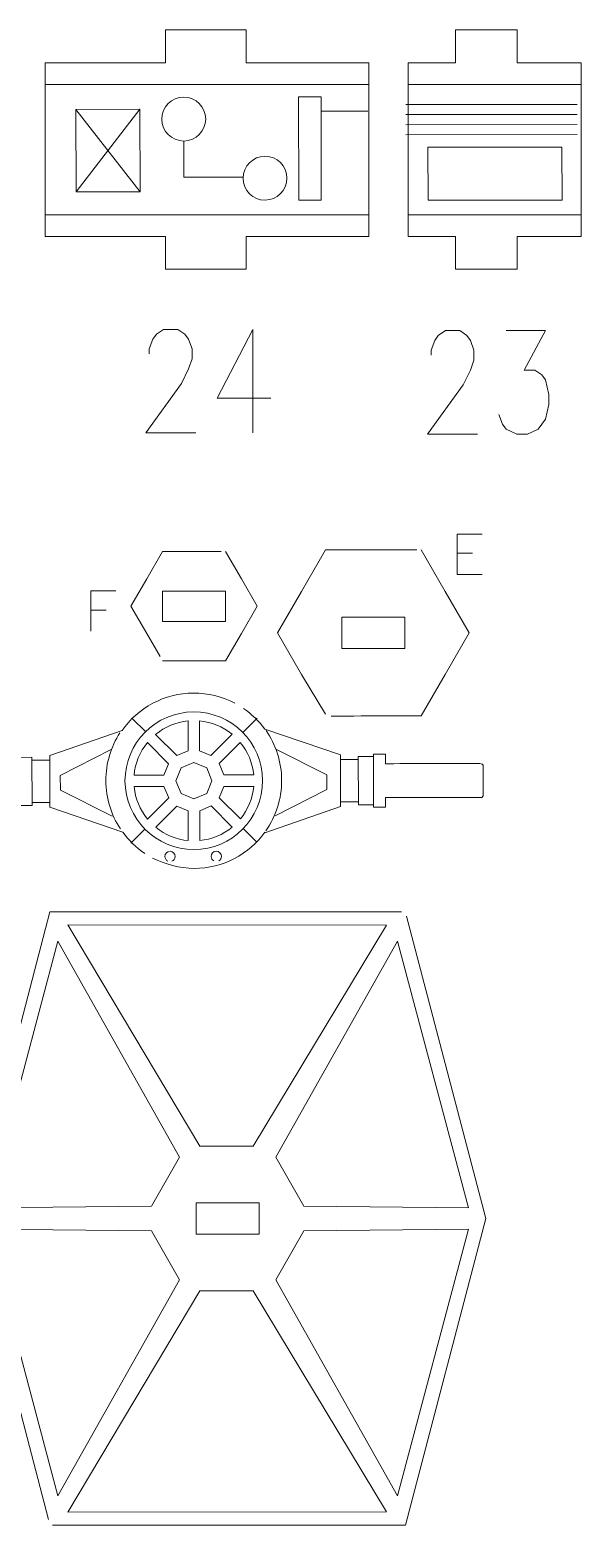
# Model space of a CAD drawing. Header units: millimetres. Extents: x -178 to 174, y -133 to 130.
# Drawn here: x -76.7 to -21.3, y -21.2 to 129.2 of the extents above; entities that cross this region are included whole.
import ezdxf

# ---------------------------------------------------------------- set-up
doc = ezdxf.new("R2010")
doc.units = ezdxf.units.MM
doc.header["$MEASUREMENT"] = 0
doc.layers.add('Layer 1', color=7, linetype='Continuous')

msp = doc.modelspace()

# ---------------------------------------------------------------- linework, layer by layer
at = {"layer": 'Layer 1', "lineweight": 9}
for points, knots in [([(-42.6174, 121.4609), (-42.6174, 121.4609), (-42.6174, 125.8499), (-42.6174, 125.8499), (-42.6174, 125.8499), (-42.6174, 125.8499), (-54.9654, 125.8499), (-54.9654, 125.8499), (-54.9654, 125.8499), (-54.9654, 125.8499), (-54.9654, 129.1519), (-54.9654, 129.1519), (-54.9654, 129.1519), (-54.9654, 129.1519), (-63.0558, 129.1519), (-63.0558, 129.1519), (-63.0558, 129.1519), (-63.0558, 129.1519), (-63.0558, 125.8499), (-63.0558, 125.8499), (-63.0558, 125.8499), (-63.0558, 125.8499), (-75.1561, 125.8499), (-75.1561, 125.8499), (-75.1561, 125.8499), (-75.1561, 125.8499), (-75.1561, 121.4609), (-75.1561, 121.4609)], [0, 0, 0, 0, 0.125, 0.125, 0.125, 0.125, 0.25, 0.25, 0.25, 0.25, 0.375, 0.375, 0.375, 0.375, 0.5, 0.5, 0.5, 0.5, 0.625, 0.625, 0.625, 0.625, 0.75, 0.75, 0.75, 0.75, 1, 1, 1, 1]), ([(-21.2763, 121.4609), (-21.2763, 121.4609), (-21.2763, 125.8499), (-21.2763, 125.8499), (-21.2763, 125.8499), (-21.2763, 125.8499), (-27.6948, 125.8499), (-27.6948, 125.8499), (-27.6948, 125.8499), (-27.6948, 125.8499), (-27.6948, 129.1519), (-27.6948, 129.1519), (-27.6948, 129.1519), (-27.6948, 129.1519), (-33.9221, 129.1519), (-33.9221, 129.1519), (-33.9221, 129.1519), (-33.9221, 129.1519), (-33.9221, 125.8499), (-33.9221, 125.8499), (-33.9221, 125.8499), (-33.9221, 125.8499), (-38.6621, 125.8499), (-38.6621, 125.8499), (-38.6621, 125.8499), (-38.6621, 125.8499), (-38.6621, 121.4609), (-38.6621, 121.4609)], [0, 0, 0, 0, 0.125, 0.125, 0.125, 0.125, 0.25, 0.25, 0.25, 0.25, 0.375, 0.375, 0.375, 0.375, 0.5, 0.5, 0.5, 0.5, 0.625, 0.625, 0.625, 0.625, 0.75, 0.75, 0.75, 0.75, 1, 1, 1, 1]), ([(-75.1561, 112.5822), (-75.1561, 112.5822), (-75.1561, 108.3875), (-75.1561, 108.3875), (-75.1561, 108.3875), (-75.1561, 108.3875), (-63.0558, 108.3875), (-63.0558, 108.3875), (-63.0558, 108.3875), (-63.0558, 108.3875), (-63.0558, 105.0855), (-63.0558, 105.0855), (-63.0558, 105.0855), (-63.0558, 105.0855), (-54.9654, 105.0855), (-54.9654, 105.0855), (-54.9654, 105.0855), (-54.9654, 105.0855), (-54.9654, 108.3875), (-54.9654, 108.3875), (-54.9654, 108.3875), (-54.9654, 108.3875), (-42.6174, 108.3875), (-42.6174, 108.3875), (-42.6174, 108.3875), (-42.6174, 108.3875), (-42.6174, 112.5822), (-42.6174, 112.5822)], [0, 0, 0, 0, 0.125, 0.125, 0.125, 0.125, 0.25, 0.25, 0.25, 0.25, 0.375, 0.375, 0.375, 0.375, 0.5, 0.5, 0.5, 0.5, 0.625, 0.625, 0.625, 0.625, 0.75, 0.75, 0.75, 0.75, 1, 1, 1, 1]), ([(-38.6621, 112.5822), (-38.6621, 112.5822), (-38.6621, 108.3875), (-38.6621, 108.3875), (-38.6621, 108.3875), (-38.6621, 108.3875), (-33.9221, 108.3875), (-33.9221, 108.3875), (-33.9221, 108.3875), (-33.9221, 108.3875), (-33.9221, 105.0855), (-33.9221, 105.0855), (-33.9221, 105.0855), (-33.9221, 105.0855), (-27.6948, 105.0855), (-27.6948, 105.0855), (-27.6948, 105.0855), (-27.6948, 105.0855), (-27.6948, 108.3875), (-27.6948, 108.3875), (-27.6948, 108.3875), (-27.6948, 108.3875), (-21.2763, 108.3875), (-21.2763, 108.3875), (-21.2763, 108.3875), (-21.2763, 108.3875), (-21.2763, 112.5822), (-21.2763, 112.5822)], [0, 0, 0, 0, 0.125, 0.125, 0.125, 0.125, 0.25, 0.25, 0.25, 0.25, 0.375, 0.375, 0.375, 0.375, 0.5, 0.5, 0.5, 0.5, 0.625, 0.625, 0.625, 0.625, 0.75, 0.75, 0.75, 0.75, 1, 1, 1, 1]), ([(-63.6216, 66.1402), (-63.6216, 66.1402), (-64.955, 68.4554), (-64.955, 68.4554), (-64.955, 68.4554), (-64.955, 68.4554), (-66.5404, 71.2014), (-66.5404, 71.2014), (-66.5404, 71.2014), (-66.5404, 71.2014), (-64.955, 73.9475), (-64.955, 73.9475), (-64.955, 73.9475), (-64.955, 73.9475), (-63.3697, 76.6935), (-63.3697, 76.6935), (-63.3697, 76.6935), (-63.3697, 76.6935), (-60.1987, 76.6935), (-60.1987, 76.6935), (-60.1987, 76.6935), (-60.1987, 76.6935), (-57.4775, 76.6935), (-57.4775, 76.6935)], [0, 0, 0, 0, 0.14285714, 0.14285714, 0.14285714, 0.14285714, 0.28571429, 0.28571429, 0.28571429, 0.28571429, 0.42857143, 0.42857143, 0.42857143, 0.42857143, 0.57142857, 0.57142857, 0.57142857, 0.57142857, 0.71428571, 0.71428571, 0.71428571, 0.71428571, 1, 1, 1, 1]), ([(-57.0277, 76.6935), (-57.0277, 76.6935), (-55.4424, 73.9475), (-55.4424, 73.9475), (-55.4424, 73.9475), (-55.4424, 73.9475), (-53.857, 71.2014), (-53.857, 71.2014), (-53.857, 71.2014), (-53.857, 71.2014), (-55.4424, 68.4554), (-55.4424, 68.4554), (-55.4424, 68.4554), (-55.4424, 68.4554), (-57.0277, 65.7094), (-57.0277, 65.7094), (-57.0277, 65.7094), (-57.0277, 65.7094), (-60.1987, 65.7094), (-60.1987, 65.7094), (-60.1987, 65.7094), (-60.1987, 65.7094), (-63.3697, 65.7094), (-63.3697, 65.7094)], [0, 0, 0, 0, 0.14285714, 0.14285714, 0.14285714, 0.14285714, 0.28571429, 0.28571429, 0.28571429, 0.28571429, 0.42857143, 0.42857143, 0.42857143, 0.42857143, 0.57142857, 0.57142857, 0.57142857, 0.57142857, 0.71428571, 0.71428571, 0.71428571, 0.71428571, 1, 1, 1, 1]), ([(-46.9657, 60.3679), (-46.9657, 60.3679), (-49.3958, 64.3509), (-49.3958, 64.3509), (-49.3958, 64.3509), (-49.3958, 64.3509), (-51.8061, 68.5257), (-51.8061, 68.5257), (-51.8061, 68.5257), (-51.8061, 68.5257), (-49.3958, 72.7007), (-49.3958, 72.7007), (-49.3958, 72.7007), (-49.3958, 72.7007), (-46.9855, 76.8755), (-46.9855, 76.8755), (-46.9855, 76.8755), (-46.9855, 76.8755), (-42.1647, 76.8755), (-42.1647, 76.8755), (-42.1647, 76.8755), (-42.1647, 76.8755), (-38.0186, 76.8755), (-37.7805, 76.8755)], [0, 0, 0, 0, 0.14285714, 0.14285714, 0.14285714, 0.14285714, 0.28571429, 0.28571429, 0.28571429, 0.28571429, 0.42857143, 0.42857143, 0.42857143, 0.42857143, 0.57142857, 0.57142857, 0.57142857, 0.57142857, 0.71428571, 0.71428571, 0.71428571, 0.71428571, 1, 1, 1, 1]), ([(-37.3439, 76.8755), (-37.3439, 76.8755), (-34.9336, 72.7007), (-34.9336, 72.7007), (-34.9336, 72.7007), (-34.9336, 72.7007), (-32.5233, 68.5257), (-32.5233, 68.5257), (-32.5233, 68.5257), (-32.5233, 68.5257), (-34.9336, 64.3509), (-34.9336, 64.3509), (-34.9336, 64.3509), (-34.9336, 64.3509), (-37.3439, 60.1761), (-37.3439, 60.1761), (-37.3439, 60.1761), (-37.3439, 60.1761), (-42.1647, 60.1761), (-42.1647, 60.1761), (-42.1647, 60.1761), (-42.1647, 60.1761), (-46.0027, 60.1503), (-46.4228, 60.1503)], [0, 0, 0, 0, 0.14285714, 0.14285714, 0.14285714, 0.14285714, 0.28571429, 0.28571429, 0.28571429, 0.28571429, 0.42857143, 0.42857143, 0.42857143, 0.42857143, 0.57142857, 0.57142857, 0.57142857, 0.57142857, 0.71428571, 0.71428571, 0.71428571, 0.71428571, 1, 1, 1, 1]), ([(-63.3737, 72.7255), (-63.3737, 72.7255), (-57.0237, 72.7255), (-57.0237, 72.7255), (-57.0237, 72.7255), (-57.0237, 72.7255), (-57.0237, 69.6775), (-57.0237, 69.6775), (-57.0237, 69.6775), (-57.0237, 69.6775), (-63.3737, 69.6775), (-63.3737, 69.6775), (-63.3737, 69.6775), (-63.3737, 69.6775), (-63.3737, 72.7255), (-63.3737, 72.7255)], [0, 0, 0, 0, 0.2, 0.2, 0.2, 0.2, 0.4, 0.4, 0.4, 0.4, 0.6, 0.6, 0.6, 0.6, 1, 1, 1, 1]), ([(-45.3397, 70.1007), (-42.6458, 70.1007), (-41.6836, 70.1007), (-38.9897, 70.1007), (-38.9897, 70.1007), (-38.9897, 70.1007), (-38.9897, 66.9511), (-38.9897, 66.9511), (-38.9897, 66.9511), (-41.6836, 66.9511), (-42.6458, 66.9511), (-45.3397, 66.9511), (-45.3397, 66.9511), (-45.3397, 66.9511), (-45.3397, 70.1007), (-45.3397, 70.1007)], [0, 0, 0, 0, 0.2, 0.2, 0.2, 0.2, 0.4, 0.4, 0.4, 0.4, 0.6, 0.6, 0.6, 0.6, 1, 1, 1, 1]), ([(-65.158, 46.353), (-66.009, 46.9342), (-66.7569, 47.656), (-67.3606, 48.49), (-67.3606, 48.49), (-67.3606, 48.49), (-74.6879, 50.9961), (-74.6879, 50.9961), (-74.6879, 50.9961), (-74.6879, 50.9961), (-74.6889, 51.4591), (-74.6889, 51.4591), (-74.6889, 51.4591), (-74.6889, 51.4591), (-76.4859, 51.4552), (-76.4859, 51.4552), (-76.4859, 51.4552), (-76.4859, 51.4552), (-76.4853, 51.1686), (-76.4853, 51.1686), (-76.4853, 51.1686), (-76.4853, 51.1686), (-78.0178, 51.1653), (-78.0178, 51.1653), (-78.0178, 51.1653), (-78.0178, 51.1653), (-78.0172, 50.9227), (-78.0172, 50.9227), (-78.0172, 50.9227), (-78.0172, 50.9227), (-79.2189, 50.9202), (-79.2189, 50.9202), (-79.2189, 50.9202), (-79.2189, 50.9202), (-79.2209, 51.8804), (-79.2209, 51.8804), (-79.2209, 51.8804), (-79.2209, 51.8804), (-88.4761, 51.8605), (-88.6871, 51.86), (-88.6871, 51.86), (-88.8983, 51.8596), (-89.0511, 52.0755), (-89.0511, 52.0755), (-89.0511, 52.0755), (-89.0511, 52.0755), (-89.0511, 52.0755), (-89.0511, 52.0755), (-89.0511, 52.0755), (-89.0511, 52.0755), (-89.0576, 55.0522), (-89.0576, 55.0522), (-89.0576, 55.0522), (-89.0576, 55.0522), (-89.0576, 55.0522), (-89.0576, 55.0522), (-89.0576, 55.0522), (-89.0576, 55.0522), (-88.9056, 55.2688), (-88.9056, 55.2688), (-88.9056, 55.2688), (-88.9056, 55.2688), (-79.2282, 55.2896), (-79.2282, 55.2896), (-79.2282, 55.2896), (-79.2282, 55.2896), (-79.2303, 56.2498), (-79.2303, 56.2498), (-79.2303, 56.2498), (-79.2303, 56.2498), (-78.0287, 56.2524), (-78.0287, 56.2524), (-78.0287, 56.2524), (-78.0287, 56.2524), (-78.0282, 56.0098), (-78.0282, 56.0098), (-78.0282, 56.0098), (-78.0282, 56.0098), (-76.4957, 56.0132), (-76.4957, 56.0132), (-76.4957, 56.0132), (-76.4957, 56.0132), (-76.4951, 55.7265), (-76.4951, 55.7265), (-76.4951, 55.7265), (-76.4951, 55.7265), (-74.6981, 55.7304), (-74.6981, 55.7304), (-74.6981, 55.7304), (-74.6981, 55.7304), (-74.6991, 56.1934), (-74.6991, 56.1934), (-74.6991, 56.1934), (-74.6991, 56.1934), (-67.4398, 58.7113), (-67.4398, 58.7113), (-67.4398, 58.7113), (-65.8486, 60.9819), (-63.2148, 62.4692), (-60.2313, 62.4756), (-60.2313, 62.4756), (-58.8449, 62.4785), (-57.3427, 62.1233), (-56.0951, 61.4498)], [0, 0, 0, 0, 0.03703704, 0.03703704, 0.03703704, 0.03703704, 0.07407407, 0.07407407, 0.07407407, 0.07407407, 0.11111111, 0.11111111, 0.11111111, 0.11111111, 0.14814815, 0.14814815, 0.14814815, 0.14814815, 0.18518519, 0.18518519, 0.18518519, 0.18518519, 0.22222222, 0.22222222, 0.22222222, 0.22222222, 0.25925926, 0.25925926, 0.25925926, 0.25925926, 0.2962963, 0.2962963, 0.2962963, 0.2962963, 0.33333333, 0.33333333, 0.33333333, 0.33333333, 0.37037037, 0.37037037, 0.37037037, 0.37037037, 0.40740741, 0.40740741, 0.40740741, 0.40740741, 0.44444444, 0.44444444, 0.44444444, 0.44444444, 0.48148148, 0.48148148, 0.48148148, 0.48148148, 0.51851852, 0.51851852, 0.51851852, 0.51851852, 0.55555556, 0.55555556, 0.55555556, 0.55555556, 0.59259259, 0.59259259, 0.59259259, 0.59259259, 0.62962963, 0.62962963, 0.62962963, 0.62962963, 0.66666667, 0.66666667, 0.66666667, 0.66666667, 0.7037037, 0.7037037, 0.7037037, 0.7037037, 0.74074074, 0.74074074, 0.74074074, 0.74074074, 0.77777778, 0.77777778, 0.77777778, 0.77777778, 0.81481481, 0.81481481, 0.81481481, 0.81481481, 0.85185185, 0.85185185, 0.85185185, 0.85185185, 0.88888889, 0.88888889, 0.88888889, 0.88888889, 0.92592593, 0.92592593, 0.92592593, 0.92592593, 1, 1, 1, 1]), ([(-55.2151, 60.9237), (-54.3956, 60.359), (-53.6762, 59.659), (-53.089, 58.8562), (-53.089, 58.8562), (-53.089, 58.8562), (-53.089, 58.8574), (-53.089, 58.8574), (-53.089, 58.8574), (-53.089, 58.8574), (-45.4843, 56.2564), (-45.4843, 56.2564), (-45.4843, 56.2564), (-45.4843, 56.2564), (-45.4833, 55.7934), (-45.4833, 55.7934), (-45.4833, 55.7934), (-45.4833, 55.7934), (-43.6863, 55.7972), (-43.6863, 55.7972), (-43.6863, 55.7972), (-43.6863, 55.7972), (-43.6868, 56.0838), (-43.6868, 56.0838), (-43.6868, 56.0838), (-43.6868, 56.0838), (-42.1543, 56.0871), (-42.1543, 56.0871), (-42.1543, 56.0871), (-42.1543, 56.0871), (-42.1549, 56.3296), (-42.1549, 56.3296), (-42.1549, 56.3296), (-42.1549, 56.3296), (-40.9533, 56.3322), (-40.9533, 56.3322), (-40.9533, 56.3322), (-40.9533, 56.3322), (-40.9512, 55.3719), (-40.9512, 55.3719), (-40.9512, 55.3719), (-40.9512, 55.3719), (-31.6786, 55.3919), (-31.4762, 55.3923), (-31.4762, 55.3923), (-31.2738, 55.3928), (-31.1211, 55.2277), (-31.1211, 55.2277), (-31.1211, 55.2277), (-31.1211, 55.2277), (-31.1211, 55.2277), (-31.1211, 55.2277), (-31.1211, 55.2277), (-31.1211, 55.2277), (-31.1145, 52.1493), (-31.1145, 52.1493), (-31.1145, 52.1493), (-31.1145, 52.1493), (-31.1145, 52.1493), (-31.1145, 52.1493), (-31.1145, 52.1493), (-31.1145, 52.1493), (-31.2665, 51.9836), (-31.2665, 51.9836), (-31.2665, 51.9836), (-31.2665, 51.9836), (-40.9439, 51.9627), (-40.9439, 51.9627), (-40.9439, 51.9627), (-40.9439, 51.9627), (-40.9418, 51.0026), (-40.9418, 51.0026), (-40.9418, 51.0026), (-40.9418, 51.0026), (-42.1435, 51), (-42.1435, 51), (-42.1435, 51), (-42.1435, 51), (-42.144, 51.2425), (-42.144, 51.2425), (-42.144, 51.2425), (-42.144, 51.2425), (-43.6765, 51.2392), (-43.6765, 51.2392), (-43.6765, 51.2392), (-43.6765, 51.2392), (-43.6771, 51.5258), (-43.6771, 51.5258), (-43.6771, 51.5258), (-43.6771, 51.5258), (-45.4741, 51.522), (-45.4741, 51.522), (-45.4741, 51.522), (-45.4741, 51.522), (-45.4731, 51.059), (-45.4731, 51.059), (-45.4731, 51.059), (-45.4731, 51.059), (-53.0666, 48.4252), (-53.0666, 48.4252), (-53.0666, 48.4252), (-53.0666, 48.4252), (-53.0668, 48.4866), (-53.0668, 48.4866), (-53.0668, 48.4866), (-54.6655, 46.2805), (-57.2605, 44.843), (-60.1934, 44.8366), (-60.1934, 44.8366), (-61.6127, 44.8336), (-63.1746, 45.3081), (-64.3749, 45.8783)], [0, 0, 0, 0, 0.03448276, 0.03448276, 0.03448276, 0.03448276, 0.06896552, 0.06896552, 0.06896552, 0.06896552, 0.10344828, 0.10344828, 0.10344828, 0.10344828, 0.13793103, 0.13793103, 0.13793103, 0.13793103, 0.17241379, 0.17241379, 0.17241379, 0.17241379, 0.20689655, 0.20689655, 0.20689655, 0.20689655, 0.24137931, 0.24137931, 0.24137931, 0.24137931, 0.27586207, 0.27586207, 0.27586207, 0.27586207, 0.31034483, 0.31034483, 0.31034483, 0.31034483, 0.34482759, 0.34482759, 0.34482759, 0.34482759, 0.37931034, 0.37931034, 0.37931034, 0.37931034, 0.4137931, 0.4137931, 0.4137931, 0.4137931, 0.44827586, 0.44827586, 0.44827586, 0.44827586, 0.48275862, 0.48275862, 0.48275862, 0.48275862, 0.51724138, 0.51724138, 0.51724138, 0.51724138, 0.55172414, 0.55172414, 0.55172414, 0.55172414, 0.5862069, 0.5862069, 0.5862069, 0.5862069, 0.62068966, 0.62068966, 0.62068966, 0.62068966, 0.65517241, 0.65517241, 0.65517241, 0.65517241, 0.68965517, 0.68965517, 0.68965517, 0.68965517, 0.72413793, 0.72413793, 0.72413793, 0.72413793, 0.75862069, 0.75862069, 0.75862069, 0.75862069, 0.79310345, 0.79310345, 0.79310345, 0.79310345, 0.82758621, 0.82758621, 0.82758621, 0.82758621, 0.86206897, 0.86206897, 0.86206897, 0.86206897, 0.89655172, 0.89655172, 0.89655172, 0.89655172, 0.93103448, 0.93103448, 0.93103448, 0.93103448, 1, 1, 1, 1]), ([(-64.0697, 58.3101), (-64.0697, 58.3101), (-61.9385, 56.188), (-61.9385, 56.188), (-61.9385, 56.188), (-61.9385, 56.188), (-60.7953, 56.6644), (-60.7953, 56.6644), (-60.7953, 56.6644), (-60.7953, 56.6644), (-60.8017, 59.6726), (-60.8017, 59.6726), (-60.8017, 59.6726), (-62.0053, 59.5559), (-63.1395, 59.0822), (-64.0697, 58.3101)], [0, 0, 0, 0, 0.2, 0.2, 0.2, 0.2, 0.4, 0.4, 0.4, 0.4, 0.6, 0.6, 0.6, 0.6, 1, 1, 1, 1]), ([(-59.649, 59.675), (-59.649, 59.675), (-59.6425, 56.6668), (-59.6425, 56.6668), (-59.6425, 56.6668), (-59.6425, 56.6668), (-58.4973, 56.1954), (-58.4973, 56.1954), (-58.4973, 56.1954), (-58.4973, 56.1954), (-56.3751, 58.3268), (-56.3751, 58.3268), (-56.3751, 58.3268), (-57.3086, 59.0948), (-58.445, 59.5635), (-59.649, 59.675)], [0, 0, 0, 0, 0.2, 0.2, 0.2, 0.2, 0.4, 0.4, 0.4, 0.4, 0.6, 0.6, 0.6, 0.6, 1, 1, 1, 1]), ([(-66.2313, 54.2195), (-66.2313, 54.2195), (-63.2231, 54.2259), (-63.2231, 54.2259), (-63.2231, 54.2259), (-63.2231, 54.2259), (-62.7518, 55.3712), (-62.7518, 55.3712), (-62.7518, 55.3712), (-62.7518, 55.3712), (-64.8831, 57.4933), (-64.8831, 57.4933), (-64.8831, 57.4933), (-65.6512, 56.5597), (-66.1199, 55.4234), (-66.2313, 54.2195)], [0, 0, 0, 0, 0.2, 0.2, 0.2, 0.2, 0.4, 0.4, 0.4, 0.4, 0.6, 0.6, 0.6, 0.6, 1, 1, 1, 1]), ([(-55.5582, 57.5134), (-55.5582, 57.5134), (-57.6805, 55.382), (-57.6805, 55.382), (-57.6805, 55.382), (-57.6805, 55.382), (-57.2042, 54.239), (-57.2042, 54.239), (-57.2042, 54.239), (-57.2042, 54.239), (-54.1959, 54.2454), (-54.1959, 54.2454), (-54.1959, 54.2454), (-54.3126, 55.4489), (-54.7862, 56.5832), (-55.5582, 57.5134)], [0, 0, 0, 0, 0.2, 0.2, 0.2, 0.2, 0.4, 0.4, 0.4, 0.4, 0.6, 0.6, 0.6, 0.6, 1, 1, 1, 1]), ([(-60.2162, 55.4754), (-60.2162, 55.4754), (-61.5017, 54.9398), (-61.5017, 54.9398), (-61.5017, 54.9398), (-61.5017, 54.9398), (-62.0316, 53.6522), (-62.0316, 53.6522), (-62.0316, 53.6522), (-62.0316, 53.6522), (-61.4961, 52.3668), (-61.4961, 52.3668), (-61.4961, 52.3668), (-61.4961, 52.3668), (-60.2085, 51.8368), (-60.2085, 51.8368), (-60.2085, 51.8368), (-60.2085, 51.8368), (-58.9231, 52.3724), (-58.9231, 52.3724), (-58.9231, 52.3724), (-58.9231, 52.3724), (-58.3931, 53.66), (-58.3931, 53.66), (-58.3931, 53.66), (-58.3931, 53.66), (-58.9287, 54.9454), (-58.9287, 54.9454), (-58.9287, 54.9454), (-58.9287, 54.9454), (-60.2162, 55.4754), (-60.2162, 55.4754)], [0, 0, 0, 0, 0.11111111, 0.11111111, 0.11111111, 0.11111111, 0.22222222, 0.22222222, 0.22222222, 0.22222222, 0.33333333, 0.33333333, 0.33333333, 0.33333333, 0.44444444, 0.44444444, 0.44444444, 0.44444444, 0.55555556, 0.55555556, 0.55555556, 0.55555556, 0.66666667, 0.66666667, 0.66666667, 0.66666667, 0.77777778, 0.77777778, 0.77777778, 0.77777778, 1, 1, 1, 1]), ([(-64.8666, 49.7987), (-64.8666, 49.7987), (-62.7443, 51.93), (-62.7443, 51.93), (-62.7443, 51.93), (-62.7443, 51.93), (-63.2206, 53.0733), (-63.2206, 53.0733), (-63.2206, 53.0733), (-63.2206, 53.0733), (-66.2289, 53.0668), (-66.2289, 53.0668), (-66.2289, 53.0668), (-66.1122, 51.8632), (-65.6387, 50.7291), (-64.8666, 49.7987)], [0, 0, 0, 0, 0.2, 0.2, 0.2, 0.2, 0.4, 0.4, 0.4, 0.4, 0.6, 0.6, 0.6, 0.6, 1, 1, 1, 1]), ([(-54.1935, 53.0927), (-54.1935, 53.0927), (-57.2016, 53.0862), (-57.2016, 53.0862), (-57.2016, 53.0862), (-57.2016, 53.0862), (-57.6731, 51.9411), (-57.6731, 51.9411), (-57.6731, 51.9411), (-57.6731, 51.9411), (-55.5418, 49.8189), (-55.5418, 49.8189), (-55.5418, 49.8189), (-54.7737, 50.7525), (-54.305, 51.8886), (-54.1935, 53.0927)], [0, 0, 0, 0, 0.2, 0.2, 0.2, 0.2, 0.4, 0.4, 0.4, 0.4, 0.6, 0.6, 0.6, 0.6, 1, 1, 1, 1]), ([(-60.7758, 47.6372), (-60.7758, 47.6372), (-60.7823, 50.6453), (-60.7823, 50.6453), (-60.7823, 50.6453), (-60.7823, 50.6453), (-61.9274, 51.1167), (-61.9274, 51.1167), (-61.9274, 51.1167), (-61.9274, 51.1167), (-64.0496, 48.9854), (-64.0496, 48.9854), (-64.0496, 48.9854), (-63.1161, 48.2173), (-61.9799, 47.7486), (-60.7758, 47.6372)], [0, 0, 0, 0, 0.2, 0.2, 0.2, 0.2, 0.4, 0.4, 0.4, 0.4, 0.6, 0.6, 0.6, 0.6, 1, 1, 1, 1]), ([(-56.3551, 49.002), (-56.3551, 49.002), (-58.4865, 51.1242), (-58.4865, 51.1242), (-58.4865, 51.1242), (-58.4865, 51.1242), (-59.6295, 50.6479), (-59.6295, 50.6479), (-59.6295, 50.6479), (-59.6295, 50.6479), (-59.6231, 47.6397), (-59.6231, 47.6397), (-59.6231, 47.6397), (-58.4196, 47.7562), (-57.2853, 48.2299), (-56.3551, 49.002)], [0, 0, 0, 0, 0.2, 0.2, 0.2, 0.2, 0.4, 0.4, 0.4, 0.4, 0.6, 0.6, 0.6, 0.6, 1, 1, 1, 1]), ([(-74.8236, -20.6331), (-74.8236, -20.6331), (-82.7559, 9.6486), (-82.7559, 9.6486), (-82.7559, 9.6486), (-82.7559, 9.6486), (-74.6842, 40.4772), (-74.6842, 40.4772), (-74.6842, 40.4772), (-74.6842, 40.4772), (-56.812, 40.4818), (-56.812, 40.4818), (-56.812, 40.4818), (-56.9224, 40.4837), (-42.2455, 40.4624), (-39.3498, 40.4756)], [0, 0, 0, 0, 0.2, 0.2, 0.2, 0.2, 0.4, 0.4, 0.4, 0.4, 0.6, 0.6, 0.6, 0.6, 1, 1, 1, 1]), ([(-38.8228, 40.0303), (-38.8228, 40.0303), (-30.8681, 9.6486), (-30.8681, 9.6486), (-30.8681, 9.6486), (-30.8681, 9.6486), (-38.9398, -21.18), (-38.9398, -21.18), (-38.9398, -21.18), (-38.9398, -21.18), (-56.812, -21.1845), (-56.812, -21.1845), (-56.812, -21.1845), (-56.812, -21.1845), (-74.4461, -21.1801), (-74.4461, -21.1801)], [0, 0, 0, 0, 0.2, 0.2, 0.2, 0.2, 0.4, 0.4, 0.4, 0.4, 0.6, 0.6, 0.6, 0.6, 1, 1, 1, 1]), ([(-59.987, 11.2234), (-57.2931, 11.2234), (-56.3309, 11.2234), (-53.637, 11.2234), (-53.637, 11.2234), (-53.637, 11.2234), (-53.637, 8.0738), (-53.637, 8.0738), (-53.637, 8.0738), (-56.3309, 8.0738), (-57.2931, 8.0738), (-59.987, 8.0738), (-59.987, 8.0738), (-59.987, 8.0738), (-59.987, 11.2234), (-59.987, 11.2234)], [0, 0, 0, 0, 0.2, 0.2, 0.2, 0.2, 0.4, 0.4, 0.4, 0.4, 0.6, 0.6, 0.6, 0.6, 1, 1, 1, 1])]:
    msp.add_open_spline(points, degree=3, knots=knots, dxfattribs=at)
at = {"layer": 'Layer 1', "color": 1, "lineweight": 9}
for points in [[(-42.6174, 123.6772), (-42.6174, 123.6772), (-75.1561, 123.6772), (-75.1561, 123.6772)], [(-21.2763, 123.6772), (-21.2763, 123.6772), (-38.6621, 123.6772), (-38.6621, 123.6772)], [(-75.1561, 120.8987), (-75.1561, 120.8987), (-75.1561, 121.4609), (-75.1561, 121.4609)], [(-42.6174, 120.8987), (-42.6174, 120.8987), (-42.6174, 121.4609), (-42.6174, 121.4609)], [(-38.6621, 120.8987), (-38.6621, 120.8987), (-38.6621, 121.4609), (-38.6621, 121.4609)], [(-21.2763, 120.8987), (-21.2763, 120.8987), (-21.2763, 121.4609), (-21.2763, 121.4609)], [(-75.1561, 112.5822), (-75.1561, 112.5822), (-75.1561, 113.1444), (-75.1561, 113.1444)], [(-42.6174, 112.5822), (-42.6174, 112.5822), (-42.6174, 113.1444), (-42.6174, 113.1444)], [(-38.6621, 112.5822), (-38.6621, 112.5822), (-38.6621, 113.1444), (-38.6621, 113.1444)], [(-21.2763, 112.5822), (-21.2763, 112.5822), (-21.2763, 113.1444), (-21.2763, 113.1444)], [(-42.6174, 110.5489), (-42.6174, 110.5489), (-75.1561, 110.5489), (-75.1561, 110.5489)], [(-21.2763, 110.5489), (-21.2763, 110.5489), (-38.6621, 110.5489), (-38.6621, 110.5489)], [(-54.2799, 99.0453), (-54.2799, 99.0453), (-54.2799, 88.6538), (-54.2799, 88.6538)]]:
    msp.add_open_spline(points, degree=3, dxfattribs=at)
for points, knots in [([(-61.2272, 117.9786), (-60.0093, 117.9805), (-59.0237, 118.9693), (-59.0256, 120.1872), (-59.0256, 120.1872), (-59.0275, 121.4051), (-60.0164, 122.3908), (-61.2343, 122.3888), (-61.2343, 122.3888), (-62.4521, 122.3869), (-63.4378, 121.3981), (-63.4359, 120.1802), (-63.4359, 120.1802), (-63.4339, 118.9623), (-62.4451, 117.9766), (-61.2272, 117.9786)], [0, 0, 0, 0, 0.2, 0.2, 0.2, 0.2, 0.4, 0.4, 0.4, 0.4, 0.6, 0.6, 0.6, 0.6, 1, 1, 1, 1]), ([(-65.6268, 112.8761), (-65.6268, 112.8761), (-72.065, 112.8658), (-72.065, 112.8658), (-72.065, 112.8658), (-72.065, 112.8658), (-72.0783, 121.1561), (-72.0783, 121.1561), (-72.0783, 121.1561), (-72.0783, 121.1561), (-65.6401, 121.1664), (-65.6401, 121.1664), (-65.6401, 121.1664), (-65.6401, 121.1664), (-65.6268, 112.8761), (-65.6268, 112.8761)], [0, 0, 0, 0, 0.2, 0.2, 0.2, 0.2, 0.4, 0.4, 0.4, 0.4, 0.6, 0.6, 0.6, 0.6, 1, 1, 1, 1]), ([(-23.17, 112.0417), (-23.17, 112.0417), (-36.6674, 112.0351), (-36.6674, 112.0351), (-36.6674, 112.0351), (-36.6674, 112.0351), (-36.6952, 117.3694), (-36.6952, 117.3694), (-36.6952, 117.3694), (-36.6952, 117.3694), (-23.1978, 117.376), (-23.1978, 117.376), (-23.1978, 117.376), (-23.1978, 117.376), (-23.17, 112.0417), (-23.17, 112.0417)], [0, 0, 0, 0, 0.2, 0.2, 0.2, 0.2, 0.4, 0.4, 0.4, 0.4, 0.6, 0.6, 0.6, 0.6, 1, 1, 1, 1]), ([(-53.0588, 112.0378), (-51.8409, 112.0398), (-50.8552, 113.0286), (-50.8572, 114.2465), (-50.8572, 114.2465), (-50.8591, 115.4643), (-51.8479, 116.45), (-53.0658, 116.4481), (-53.0658, 116.4481), (-54.2837, 116.4461), (-55.2694, 115.4573), (-55.2674, 114.2394), (-55.2674, 114.2394), (-55.2655, 113.0215), (-54.2767, 112.0359), (-53.0588, 112.0378)], [0, 0, 0, 0, 0.2, 0.2, 0.2, 0.2, 0.4, 0.4, 0.4, 0.4, 0.6, 0.6, 0.6, 0.6, 1, 1, 1, 1]), ([(-64.6976, 96.5662), (-64.6976, 96.5662), (-64.6976, 97.0709), (-64.6976, 97.0709), (-64.6976, 97.0709), (-64.6976, 97.0709), (-64.3421, 98.0507), (-64.3421, 98.0507), (-64.3421, 98.0507), (-64.3421, 98.0507), (-63.9758, 98.5554), (-63.9758, 98.5554), (-63.9758, 98.5554), (-63.9758, 98.5554), (-63.2648, 99.0453), (-63.2648, 99.0453), (-63.2648, 99.0453), (-63.2648, 99.0453), (-61.8212, 99.0453), (-61.8212, 99.0453), (-61.8212, 99.0453), (-61.8212, 99.0453), (-61.1101, 98.5554), (-61.1101, 98.5554), (-61.1101, 98.5554), (-61.1101, 98.5554), (-60.7439, 98.0507), (-60.7439, 98.0507), (-60.7439, 98.0507), (-60.7439, 98.0507), (-60.3883, 97.0709), (-60.3883, 97.0709), (-60.3883, 97.0709), (-60.3883, 97.0709), (-60.3883, 96.0763), (-60.3883, 96.0763), (-60.3883, 96.0763), (-60.3883, 96.0763), (-60.7439, 95.0817), (-60.7439, 95.0817), (-60.7439, 95.0817), (-60.7439, 95.0817), (-61.4657, 93.5972), (-61.4657, 93.5972), (-61.4657, 93.5972), (-61.4657, 93.5972), (-65.0531, 88.6538), (-65.0531, 88.6538), (-65.0531, 88.6538), (-65.0531, 88.6538), (-60.0328, 88.6538), (-60.0328, 88.6538)], [0, 0, 0, 0, 0.07142857, 0.07142857, 0.07142857, 0.07142857, 0.14285714, 0.14285714, 0.14285714, 0.14285714, 0.21428571, 0.21428571, 0.21428571, 0.21428571, 0.28571429, 0.28571429, 0.28571429, 0.28571429, 0.35714286, 0.35714286, 0.35714286, 0.35714286, 0.42857143, 0.42857143, 0.42857143, 0.42857143, 0.5, 0.5, 0.5, 0.5, 0.57142857, 0.57142857, 0.57142857, 0.57142857, 0.64285714, 0.64285714, 0.64285714, 0.64285714, 0.71428571, 0.71428571, 0.71428571, 0.71428571, 0.78571429, 0.78571429, 0.78571429, 0.78571429, 0.85714286, 0.85714286, 0.85714286, 0.85714286, 1, 1, 1, 1]), ([(-54.2799, 99.0453), (-54.2799, 99.0453), (-57.8782, 92.1127), (-57.8782, 92.1127), (-57.8782, 92.1127), (-57.8782, 92.1127), (-52.4916, 92.1127), (-52.4916, 92.1127)], [0, 0, 0, 0, 0.33333333, 0.33333333, 0.33333333, 0.33333333, 1, 1, 1, 1]), ([(-36.3567, 96.4329), (-36.3567, 96.4329), (-36.3567, 96.9376), (-36.3567, 96.9376), (-36.3567, 96.9376), (-36.3567, 96.9376), (-36.0012, 97.9174), (-36.0012, 97.9174), (-36.0012, 97.9174), (-36.0012, 97.9174), (-35.6349, 98.4221), (-35.6349, 98.4221), (-35.6349, 98.4221), (-35.6349, 98.4221), (-34.9239, 98.912), (-34.9239, 98.912), (-34.9239, 98.912), (-34.9239, 98.912), (-33.4803, 98.912), (-33.4803, 98.912), (-33.4803, 98.912), (-33.4803, 98.912), (-32.7692, 98.4221), (-32.7692, 98.4221), (-32.7692, 98.4221), (-32.7692, 98.4221), (-32.403, 97.9174), (-32.403, 97.9174), (-32.403, 97.9174), (-32.403, 97.9174), (-32.0474, 96.9376), (-32.0474, 96.9376), (-32.0474, 96.9376), (-32.0474, 96.9376), (-32.0474, 95.943), (-32.0474, 95.943), (-32.0474, 95.943), (-32.0474, 95.943), (-32.403, 94.9484), (-32.403, 94.9484), (-32.403, 94.9484), (-32.403, 94.9484), (-33.1248, 93.4639), (-33.1248, 93.4639), (-33.1248, 93.4639), (-33.1248, 93.4639), (-36.7122, 88.5205), (-36.7122, 88.5205), (-36.7122, 88.5205), (-36.7122, 88.5205), (-31.6919, 88.5205), (-31.6919, 88.5205)], [0, 0, 0, 0, 0.07142857, 0.07142857, 0.07142857, 0.07142857, 0.14285714, 0.14285714, 0.14285714, 0.14285714, 0.21428571, 0.21428571, 0.21428571, 0.21428571, 0.28571429, 0.28571429, 0.28571429, 0.28571429, 0.35714286, 0.35714286, 0.35714286, 0.35714286, 0.42857143, 0.42857143, 0.42857143, 0.42857143, 0.5, 0.5, 0.5, 0.5, 0.57142857, 0.57142857, 0.57142857, 0.57142857, 0.64285714, 0.64285714, 0.64285714, 0.64285714, 0.71428571, 0.71428571, 0.71428571, 0.71428571, 0.78571429, 0.78571429, 0.78571429, 0.78571429, 0.85714286, 0.85714286, 0.85714286, 0.85714286, 1, 1, 1, 1]), ([(-28.8155, 98.912), (-28.8155, 98.912), (-24.8617, 98.912), (-24.8617, 98.912), (-24.8617, 98.912), (-24.8617, 98.912), (-27.0163, 94.9484), (-27.0163, 94.9484), (-27.0163, 94.9484), (-27.0163, 94.9484), (-25.939, 94.9484), (-25.939, 94.9484), (-25.939, 94.9484), (-25.939, 94.9484), (-25.228, 94.4585), (-25.228, 94.4585), (-25.228, 94.4585), (-25.228, 94.4585), (-24.8617, 93.9686), (-24.8617, 93.9686), (-24.8617, 93.9686), (-24.8617, 93.9686), (-24.5062, 92.4841), (-24.5062, 92.4841), (-24.5062, 92.4841), (-24.5062, 92.4841), (-24.5062, 91.4895), (-24.5062, 91.4895), (-24.5062, 91.4895), (-24.5062, 91.4895), (-24.8617, 90.005), (-24.8617, 90.005), (-24.8617, 90.005), (-24.8617, 90.005), (-25.5835, 89.0104), (-25.5835, 89.0104), (-25.5835, 89.0104), (-25.5835, 89.0104), (-26.6608, 88.5205), (-26.6608, 88.5205), (-26.6608, 88.5205), (-26.6608, 88.5205), (-27.7381, 88.5205), (-27.7381, 88.5205), (-27.7381, 88.5205), (-27.7381, 88.5205), (-28.8155, 89.0104), (-28.8155, 89.0104), (-28.8155, 89.0104), (-28.8155, 89.0104), (-29.171, 89.5151), (-29.171, 89.5151), (-29.171, 89.5151), (-29.171, 89.5151), (-29.5373, 90.4949), (-29.5373, 90.4949)], [0, 0, 0, 0, 0.06666667, 0.06666667, 0.06666667, 0.06666667, 0.13333333, 0.13333333, 0.13333333, 0.13333333, 0.2, 0.2, 0.2, 0.2, 0.26666667, 0.26666667, 0.26666667, 0.26666667, 0.33333333, 0.33333333, 0.33333333, 0.33333333, 0.4, 0.4, 0.4, 0.4, 0.46666667, 0.46666667, 0.46666667, 0.46666667, 0.53333333, 0.53333333, 0.53333333, 0.53333333, 0.6, 0.6, 0.6, 0.6, 0.66666667, 0.66666667, 0.66666667, 0.66666667, 0.73333333, 0.73333333, 0.73333333, 0.73333333, 0.8, 0.8, 0.8, 0.8, 0.86666667, 0.86666667, 0.86666667, 0.86666667, 1, 1, 1, 1]), ([(-40.8308, 39.1343), (-40.8308, 39.1343), (-54.2369, 16.9182), (-54.2369, 16.9182), (-54.2369, 16.9182), (-54.2369, 16.9182), (-59.6141, 16.9121), (-59.6141, 16.9121), (-59.6141, 16.9121), (-59.6141, 16.9121), (-72.8898, 39.1607), (-72.8898, 39.1607), (-72.8898, 39.1607), (-72.8898, 39.1607), (-40.8308, 39.1343), (-40.8308, 39.1343)], [0, 0, 0, 0, 0.2, 0.2, 0.2, 0.2, 0.4, 0.4, 0.4, 0.4, 0.6, 0.6, 0.6, 0.6, 1, 1, 1, 1]), ([(-73.9022, 37.5235), (-73.9022, 37.5235), (-81.0308, 10.7016), (-81.0308, 10.7016), (-81.0308, 10.7016), (-81.0308, 10.7016), (-64.4872, 10.8896), (-64.4872, 10.8896), (-64.4872, 10.8896), (-64.4872, 10.8896), (-61.6525, 15.7995), (-61.6525, 15.7995), (-61.6525, 15.7995), (-61.6525, 15.7995), (-73.9022, 37.5235), (-73.9022, 37.5235)], [0, 0, 0, 0, 0.2, 0.2, 0.2, 0.2, 0.4, 0.4, 0.4, 0.4, 0.6, 0.6, 0.6, 0.6, 1, 1, 1, 1]), ([(-32.6026, 10.7016), (-32.6026, 10.7016), (-49.1462, 10.8896), (-49.1462, 10.8896), (-49.1462, 10.8896), (-49.1462, 10.8896), (-51.981, 15.7995), (-51.981, 15.7995), (-51.981, 15.7995), (-51.981, 15.7995), (-39.7313, 37.5235), (-39.7313, 37.5235), (-39.7313, 37.5235), (-39.7313, 37.5235), (-32.6026, 10.7016), (-32.6026, 10.7016)], [0, 0, 0, 0, 0.2, 0.2, 0.2, 0.2, 0.4, 0.4, 0.4, 0.4, 0.6, 0.6, 0.6, 0.6, 1, 1, 1, 1]), ([(-81.0308, 8.5775), (-81.0308, 8.5775), (-64.4872, 8.3895), (-64.4872, 8.3895), (-64.4872, 8.3895), (-64.4872, 8.3895), (-61.6525, 3.4796), (-61.6525, 3.4796), (-61.6525, 3.4796), (-61.6525, 3.4796), (-73.9022, -18.2444), (-73.9022, -18.2444), (-73.9022, -18.2444), (-73.9022, -18.2444), (-81.0308, 8.5775), (-81.0308, 8.5775)], [0, 0, 0, 0, 0.2, 0.2, 0.2, 0.2, 0.4, 0.4, 0.4, 0.4, 0.6, 0.6, 0.6, 0.6, 1, 1, 1, 1]), ([(-39.7313, -18.2444), (-39.7313, -18.2444), (-32.6026, 8.5775), (-32.6026, 8.5775), (-32.6026, 8.5775), (-32.6026, 8.5775), (-49.1462, 8.3895), (-49.1462, 8.3895), (-49.1462, 8.3895), (-49.1462, 8.3895), (-51.981, 3.4796), (-51.981, 3.4796), (-51.981, 3.4796), (-51.981, 3.4796), (-39.7313, -18.2444), (-39.7313, -18.2444)], [0, 0, 0, 0, 0.2, 0.2, 0.2, 0.2, 0.4, 0.4, 0.4, 0.4, 0.6, 0.6, 0.6, 0.6, 1, 1, 1, 1]), ([(-72.8898, -19.8816), (-72.8898, -19.8816), (-40.8308, -19.8551), (-40.8308, -19.8551), (-40.8308, -19.8551), (-40.8308, -19.8551), (-54.2369, 2.361), (-54.2369, 2.361), (-54.2369, 2.361), (-54.2369, 2.361), (-59.6141, 2.367), (-59.6141, 2.367), (-59.6141, 2.367), (-59.6141, 2.367), (-72.8898, -19.8816), (-72.8898, -19.8816)], [0, 0, 0, 0, 0.2, 0.2, 0.2, 0.2, 0.4, 0.4, 0.4, 0.4, 0.6, 0.6, 0.6, 0.6, 1, 1, 1, 1])]:
    msp.add_open_spline(points, degree=3, knots=knots, dxfattribs=at)
at = {"layer": 'Layer 1', "color": 5, "lineweight": 9}
for points, knots in [([(-47.4081, 112.0468), (-47.4081, 112.0468), (-49.6684, 112.0432), (-49.6684, 112.0432), (-49.6684, 112.0432), (-49.6684, 112.0432), (-49.6849, 122.4073), (-49.6849, 122.4073), (-49.6849, 122.4073), (-49.6849, 122.4073), (-47.4247, 122.4109), (-47.4247, 122.4109), (-47.4247, 122.4109), (-47.4247, 122.4109), (-47.4081, 112.0468), (-47.4081, 112.0468)], [0, 0, 0, 0, 0.2, 0.2, 0.2, 0.2, 0.4, 0.4, 0.4, 0.4, 0.6, 0.6, 0.6, 0.6, 1, 1, 1, 1]), ([(-61.2272, 117.9786), (-61.2272, 117.9786), (-61.2214, 114.3402), (-61.2214, 114.3402), (-61.2214, 114.3402), (-61.2214, 114.3402), (-55.2676, 114.3497), (-55.2676, 114.3497)], [0, 0, 0, 0, 0.33333333, 0.33333333, 0.33333333, 0.33333333, 1, 1, 1, 1]), ([(-33.7461, 74.4042), (-33.7461, 74.4042), (-33.7461, 78.4536), (-33.7461, 78.4536), (-33.7461, 78.4536), (-33.7461, 78.4536), (-31.2393, 78.4536), (-31.2393, 78.4536)], [0, 0, 0, 0, 0.33333333, 0.33333333, 0.33333333, 0.33333333, 1, 1, 1, 1]), ([(-70.5761, 68.6892), (-70.5761, 68.6892), (-70.5761, 72.7386), (-70.5761, 72.7386), (-70.5761, 72.7386), (-70.5761, 72.7386), (-68.0693, 72.7386), (-68.0693, 72.7386)], [0, 0, 0, 0, 0.33333333, 0.33333333, 0.33333333, 0.33333333, 1, 1, 1, 1]), ([(-60.2409, 60.5737), (-56.4216, 60.582), (-53.3187, 57.4924), (-53.3104, 53.6731), (-53.3104, 53.6731), (-53.3022, 49.8538), (-56.3917, 46.7508), (-60.2112, 46.7426), (-60.2112, 46.7426), (-64.0304, 46.7344), (-67.1334, 49.824), (-67.1415, 53.6433), (-67.1415, 53.6433), (-67.1498, 57.4626), (-64.0602, 60.5656), (-60.2409, 60.5737)], [0, 0, 0, 0, 0.2, 0.2, 0.2, 0.2, 0.4, 0.4, 0.4, 0.4, 0.6, 0.6, 0.6, 0.6, 1, 1, 1, 1]), ([(-52.9581, 58.7104), (-51.9724, 57.2882), (-51.393, 55.5625), (-51.3891, 53.7011), (-51.3891, 53.7011), (-51.385, 51.8189), (-51.9698, 50.0727), (-52.9697, 48.6373)], [0, 0, 0, 0, 0.33333333, 0.33333333, 0.33333333, 0.33333333, 1, 1, 1, 1]), ([(-67.6056, 48.8186), (-68.5234, 50.2084), (-69.0592, 51.873), (-69.063, 53.6631), (-69.063, 53.6631), (-69.0668, 55.433), (-68.55, 57.0827), (-67.6568, 58.4668)], [0, 0, 0, 0, 0.33333333, 0.33333333, 0.33333333, 0.33333333, 1, 1, 1, 1]), ([(-68.4257, 50.0873), (-68.4257, 50.0873), (-73.6349, 52.7221), (-73.6349, 52.7221), (-73.6349, 52.7221), (-73.6349, 52.7221), (-73.6491, 54.1992), (-73.6491, 54.1992), (-73.6491, 54.1992), (-73.6491, 54.1992), (-68.5283, 56.7899), (-68.5283, 56.7899)], [0, 0, 0, 0, 0.25, 0.25, 0.25, 0.25, 0.5, 0.5, 0.5, 0.5, 1, 1, 1, 1]), ([(-52.0499, 50.1226), (-52.0499, 50.1226), (-46.8521, 52.7796), (-46.8521, 52.7796), (-46.8521, 52.7796), (-46.8521, 52.7796), (-46.8443, 54.2569), (-46.8443, 54.2569), (-46.8443, 54.2569), (-46.8443, 54.2569), (-51.9761, 56.8256), (-51.9761, 56.8256)], [0, 0, 0, 0, 0.25, 0.25, 0.25, 0.25, 0.5, 0.5, 0.5, 0.5, 1, 1, 1, 1]), ([(-62.8342, 45.576), (-63.0102, 45.6583), (-63.1325, 45.8371), (-63.1329, 46.0443), (-63.1329, 46.0443), (-63.1336, 46.3304), (-62.902, 46.5629), (-62.6159, 46.5635), (-62.6159, 46.5635), (-62.3299, 46.5642), (-62.0973, 46.3326), (-62.0967, 46.0466), (-62.0967, 46.0466), (-62.0962, 45.8225), (-62.2383, 45.6311), (-62.4373, 45.5586)], [0, 0, 0, 0, 0.2, 0.2, 0.2, 0.2, 0.4, 0.4, 0.4, 0.4, 0.6, 0.6, 0.6, 0.6, 1, 1, 1, 1]), ([(-58.1929, 45.5913), (-58.3631, 45.6759), (-58.4802, 45.8514), (-58.4806, 46.0543), (-58.4806, 46.0543), (-58.4812, 46.3404), (-58.2498, 46.5729), (-57.9636, 46.5736), (-57.9636, 46.5736), (-57.6775, 46.5742), (-57.4451, 46.3426), (-57.4444, 46.0565), (-57.4444, 46.0565), (-57.444, 45.8626), (-57.5502, 45.6932), (-57.7078, 45.6042)], [0, 0, 0, 0, 0.2, 0.2, 0.2, 0.2, 0.4, 0.4, 0.4, 0.4, 0.6, 0.6, 0.6, 0.6, 1, 1, 1, 1])]:
    msp.add_open_spline(points, degree=3, knots=knots, dxfattribs=at)
at = {"layer": 'Layer 1', "lineweight": 9}
for points in [[(-75.1561, 120.8987), (-75.1561, 120.8987), (-75.1561, 113.1444), (-75.1561, 113.1444)], [(-42.6174, 113.1444), (-42.6174, 113.1444), (-42.6174, 120.8987), (-42.6174, 120.8987)], [(-38.6621, 120.8987), (-38.6621, 120.8987), (-38.6621, 113.1444), (-38.6621, 113.1444)], [(-21.2763, 113.1444), (-21.2763, 113.1444), (-21.2763, 120.8987), (-21.2763, 120.8987)]]:
    msp.add_open_spline(points, degree=3, dxfattribs=at)
at = {"layer": 'Layer 1', "color": 5, "lineweight": 9}
for points in [[(-65.6268, 112.8761), (-65.6268, 112.8761), (-72.0783, 121.1561), (-72.0783, 121.1561)], [(-72.065, 112.8658), (-72.065, 112.8658), (-65.6401, 121.1664), (-65.6401, 121.1664)], [(-47.4224, 120.9776), (-47.4224, 120.9776), (-42.7091, 120.9851), (-42.7091, 120.9851)], [(-21.6709, 121.6681), (-21.6709, 121.6681), (-38.9161, 121.6459), (-38.9161, 121.6459)], [(-21.6689, 120.6521), (-21.6689, 120.6521), (-38.914, 120.6299), (-38.914, 120.6299)], [(-21.6668, 119.6361), (-21.6668, 119.6361), (-38.912, 119.6139), (-38.912, 119.6139)], [(-21.6648, 118.6201), (-21.6648, 118.6201), (-38.91, 118.5979), (-38.91, 118.5979)], [(-33.7461, 76.5253), (-33.7461, 76.5253), (-32.2034, 76.5253), (-32.2034, 76.5253)], [(-33.7461, 74.4042), (-33.7461, 74.4042), (-31.2393, 74.4042), (-31.2393, 74.4042)], [(-70.5761, 70.8103), (-70.5761, 70.8103), (-69.0335, 70.8103), (-69.0335, 70.8103)], [(-65.0962, 58.6067), (-65.0962, 58.6067), (-66.381, 59.8859), (-66.381, 59.8859)], [(-55.286, 58.5095), (-55.286, 58.5095), (-53.8571, 59.9445), (-53.8571, 59.9445)], [(-76.4859, 51.4552), (-76.4859, 51.4552), (-76.4951, 55.7265), (-76.4951, 55.7265)], [(-74.6889, 51.4591), (-74.6889, 51.4591), (-74.6981, 55.7304), (-74.6981, 55.7304)], [(-45.4741, 51.522), (-45.4741, 51.522), (-45.4833, 55.7934), (-45.4833, 55.7934)], [(-43.6771, 51.5258), (-43.6771, 51.5258), (-43.6863, 55.7972), (-43.6863, 55.7972)], [(-42.1543, 56.0871), (-42.1543, 56.0871), (-42.144, 51.2425), (-42.144, 51.2425)], [(-65.195, 48.7572), (-65.195, 48.7572), (-66.5603, 47.386), (-66.5603, 47.386)], [(-55.2568, 48.8486), (-55.2568, 48.8486), (-53.9005, 47.498), (-53.9005, 47.498)]]:
    msp.add_open_spline(points, degree=3, dxfattribs=at)

doc.saveas('drawing.dxf')
